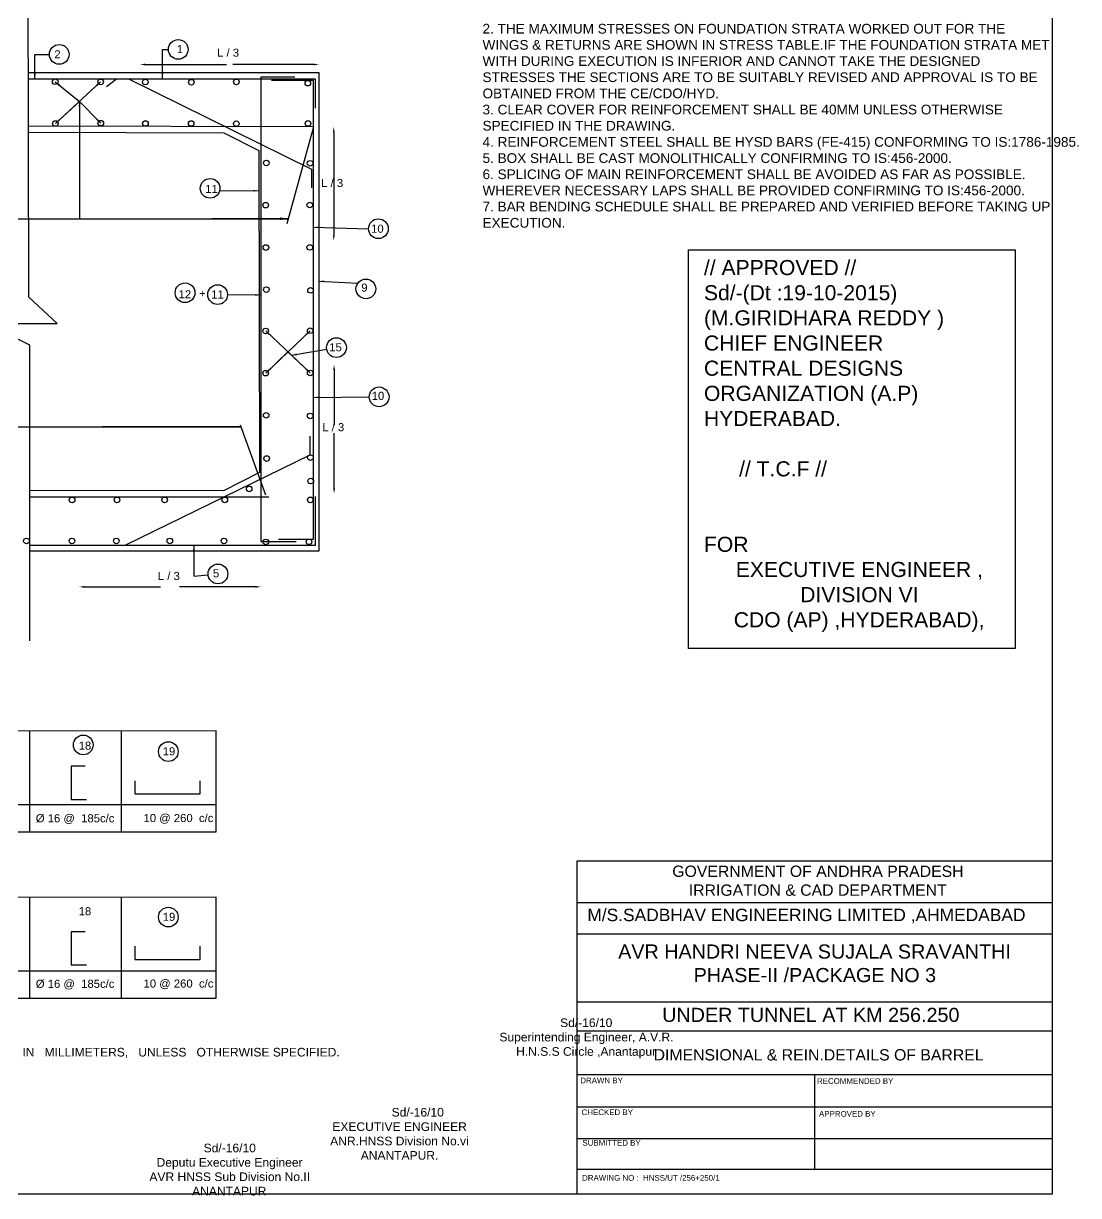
# Model space of a CAD drawing. Header units: inches. Extents: x 33096 to 37838, y -119 to 3188.
# Drawn here: x 35880 to 37838, y -119 to 2056 of the extents above; entities that cross this region are included whole.
import ezdxf

# ---------------------------------------------------------------- set-up
doc = ezdxf.new("R2010")
doc.units = ezdxf.units.IN
doc.header["$MEASUREMENT"] = 0
doc.layers.add('DIMENSIONS', color=255, linetype='Continuous')
doc.layers.add('TEXT', color=1, linetype='Continuous')
doc.styles.get("Standard").update_dxf_attribs({"font": 'arial.ttf', "height": 15})
doc.dimstyles.get("Standard").update_dxf_attribs({"dimtxt": 15, "dimasz": 10, "dimexe": 0.18, "dimexo": 0.0625, "dimgap": 0.09, "dimtad": 0, "dimtih": 1, "dimtoh": 1, "dimdec": 4, "dimzin": 0, "dimdsep": 46, "dimtxsty": 'Standard', "dimcen": 0.09, "dimse1": 1, "dimse2": 1, "dimadec": 0, "dimazin": 0, "dimtfac": 1, "dimtdec": 4, "dimtofl": 0, "dimtmove": 0, "dimatfit": 3, "dimfxl": 1, "dimtolj": 1, "dimtzin": 0, "dimarcsym": 0})

# ---------------------------------------------------------------- blocks, each defined once
blk = doc.blocks.new('*D82')
at = {"layer": 'Defpoints', "color": 0, "transparency": 16777216}
for p in [(36096.7, 1981.1), (36428.9, 1981.1), (36428.9, 1979.4)]:
    blk.add_point(p, dxfattribs=at)
at = {"layer": 'DIMENSIONS', "color": 0, "lineweight": -2, "transparency": 16777216}
for p, q in [((36106.7, 1979.4), (36256.9, 1979.4)), ((36418.9, 1979.4), (36268.7, 1979.4))]:
    blk.add_line(p, q, dxfattribs=at)
at = {"layer": 'DIMENSIONS', "color": 0, "transparency": 16777216}
for points in [[(36106.7, 1981), (36106.7, 1977.7), (36096.7, 1979.4)], [(36418.9, 1981), (36418.9, 1977.7), (36428.9, 1979.4)]]:
    blk.add_solid(points, dxfattribs=at)
at = {"layer": 'DIMENSIONS', "color": 0, "transparency": 16777216, "insert": (36262.8, 1979.4), "char_height": 15, "attachment_point": 5}
blk.add_mtext('\\A1;  ', dxfattribs=at)
blk = doc.blocks.new('*D86')
at = {"layer": 'Defpoints', "color": 0, "transparency": 16777216}
for p in [(36418.7, 1863.8), (36428.1, 1652.6), (36456, 1652.6)]:
    blk.add_point(p, dxfattribs=at)
at = {"layer": 'DIMENSIONS', "color": 0, "lineweight": -2, "transparency": 16777216}
blk.add_line((36456, 1853.8), (36456, 1662.6), dxfattribs=at)
at = {"layer": 'DIMENSIONS', "color": 0, "transparency": 16777216}
for points in [[(36454.4, 1853.8), (36457.7, 1853.8), (36456, 1863.8)], [(36454.4, 1662.6), (36457.7, 1662.6), (36456, 1652.6)]]:
    blk.add_solid(points, dxfattribs=at)
blk = doc.blocks.new('*D87')
at = {"layer": 'Defpoints', "color": 0, "transparency": 16777216}
for p in [(36454.8, 1422.4), (36454.8, 1183.2), (36456.6, 1183.2)]:
    blk.add_point(p, dxfattribs=at)
at = {"layer": 'DIMENSIONS', "color": 0, "lineweight": -2, "transparency": 16777216}
for p, q in [((36456.6, 1412.4), (36456.6, 1310.4)), ((36456.6, 1193.2), (36456.6, 1295.2))]:
    blk.add_line(p, q, dxfattribs=at)
at = {"layer": 'DIMENSIONS', "color": 0, "transparency": 16777216}
for points in [[(36454.9, 1412.4), (36458.3, 1412.4), (36456.6, 1422.4)], [(36454.9, 1193.2), (36458.3, 1193.2), (36456.6, 1183.2)]]:
    blk.add_solid(points, dxfattribs=at)
at = {"layer": 'DIMENSIONS', "color": 0, "transparency": 16777216, "insert": (36456.6, 1302.8), "char_height": 15, "attachment_point": 5}
blk.add_mtext('\\A1;      ', dxfattribs=at)
blk = doc.blocks.new('*D88')
at = {"layer": 'Defpoints', "color": 0, "transparency": 16777216}
for p in [(35983.7, 1012), (36320.8, 1012), (36320.8, 1010.3)]:
    blk.add_point(p, dxfattribs=at)
at = {"layer": 'DIMENSIONS', "color": 0, "lineweight": -2, "transparency": 16777216}
for p, q in [((35993.7, 1010.3), (36134.7, 1010.3)), ((36310.8, 1010.3), (36169.8, 1010.3))]:
    blk.add_line(p, q, dxfattribs=at)
at = {"layer": 'DIMENSIONS', "color": 0, "transparency": 16777216}
for points in [[(35993.7, 1011.9), (35993.7, 1008.6), (35983.7, 1010.3)], [(36310.8, 1011.9), (36310.8, 1008.6), (36320.8, 1010.3)]]:
    blk.add_solid(points, dxfattribs=at)
at = {"layer": 'DIMENSIONS', "color": 0, "transparency": 16777216, "insert": (36152.3, 1010.3), "char_height": 15, "attachment_point": 5}
blk.add_mtext('\\A1;      ', dxfattribs=at)

msp = doc.modelspace()

# ---------------------------------------------------------------- linework, layer by layer
at = {"color": 0}
for points in [[(35892.41472, 909.9011), (35892.41472, 1458.68879), (35810.24952, 1498.67191), (35942.78274, 1498.67191), (35890.61097, 1547.81876), (35889.33019, 2140.45863)], [(35889.71099, 1964.25793), (36428.09638, 1964.25793), (36428.09638, 1076.67031), (35892.41472, 1076.67031)], [(35889.73519, 1953.0585), (36421.64005, 1952.97715), (36421.64005, 1898.17163)], [(36034.30458, 1938.84691), (36052.92975, 1953.03355)], [(36074.93197, 1953.03018), (36414.73474, 1784.92023), (36414.73474, 1750.66978)], [(36383.55085, 1955.68749), (36320.51176, 1955.68749), (36320.51176, 1094.37627), (36386.14799, 1094.37627)], [(36353.60934, 1098.99857), (36418.68662, 1098.99857), (36418.68662, 1949.43154), (36340.73401, 1949.43154)], [(36418.68662, 1863.76038), (35889.92536, 1865.06393)], [(35889.94966, 1853.81716), (36252.12171, 1852.85616), (36317.05178, 1819.71247), (36318.07658, 1222.21104)], [(36418.68662, 1863.76038), (36368.8656, 1683.65373)], [(36330.23103, 1180.64332), (36282.69512, 1310.44952)], [(36068.98392, 1087.57165), (36412.46801, 1255.17582), (36412.46801, 1289.63519)], [(36318.07658, 1222.21104), (36251.72356, 1188.43649), (35892.41472, 1188.89391)], [(35892.41472, 1087.57165), (36422.32938, 1087.57165), (36422.32938, 1177.75458)], [(35892.41472, 1177.20566), (36335.51292, 1177.17294)], [(33259.92661, 742.34017), (33259.92661, 606.38712), (33259.92661, 555.81413), (36237.88673, 555.81413), (36237.88673, 743.26175), (33259.92661, 742.34017), (33259.92661, 606.38712), (36237.88673, 606.38712)], [(35891.42703, 742.39567), (35891.42703, 555.81413)], [(36061.45924, 742.39567), (36061.45924, 555.81413)], [(35994.6734, 677.5082), (35968.71975, 677.5082), (35968.71975, 615.90337), (35997.46412, 615.90337)], [(36087.23483, 650.45981), (36087.23483, 626.26256), (36208.45935, 626.26256), (36208.45935, 650.42727)], [(33259.92661, 433.60486), (33259.92661, 297.65181), (33259.92661, 247.07882), (36237.88673, 247.07882), (36237.88673, 434.52645), (33259.92661, 433.60486), (33259.92661, 297.65181), (36237.88673, 297.65181)], [(35891.42703, 433.66036), (35891.42703, 247.07882)], [(36061.45924, 433.66036), (36061.45924, 247.07882)], [(35994.6734, 370.4226), (35968.71975, 370.4226), (35968.71975, 308.81777), (35997.46412, 308.81777)], [(36087.23483, 343.37421), (36087.23483, 319.17696), (36208.45935, 319.17696), (36208.45935, 343.34168)]]:
    msp.add_lwpolyline(points, dxfattribs=at)
for centre, radius in [((36167.43283, 2007.28761), 18.27525), ((35946.70714, 1998.14845), 18.27525), ((35939.30987, 1947.42277), 5.20047), ((36023.5102, 1947.10887), 5.20047), ((36106.34838, 1946.80316), 5.20047), ((36191.80542, 1946.48926), 5.20047), ((36275.37739, 1947.11706), 5.20047), ((36407.95026, 1944.78909), 5.20047), ((35939.62405, 1869.88818), 5.20047), ((36023.82438, 1870.51599), 5.20047), ((36106.66256, 1869.89638), 5.20047), ((36191.49124, 1869.89638), 5.20047), ((36275.12725, 1869.60968), 5.20047), ((36408.33661, 1869.92884), 5.20047), ((36331.05572, 1796.72975), 5.20047), ((36412.1746, 1796.1115), 5.20047), ((36226.635, 1749.62639), 18.27525), ((36329.78111, 1718.42348), 5.20047), ((36411.55506, 1718.73675), 5.20047), ((36538.89937, 1674.71114), 18.27525), ((36330.10308, 1639.76764), 5.20047), ((36411.55886, 1640.10544), 5.20047), ((36180.127, 1555.8198), 18.27525), ((36240.59163, 1552.42138), 18.27525), ((36331.06142, 1561.75505), 5.20047), ((36515.53804, 1563.07003), 18.27525), ((36412.83685, 1560.23519), 5.20047), ((36329.78405, 1485.0402), 5.20047), ((36412.19794, 1485.43976), 5.20047), ((36461.07328, 1454.12807), 18.27525), ((36329.78426, 1406.68344), 5.20047), ((36412.20889, 1407.10603), 5.20047), ((36540.23114, 1362.79084), 18.27525), ((36330.56363, 1328.4683), 5.20047), ((36412.24482, 1327.3454), 5.20047), ((36331.39956, 1248.28252), 5.20047), ((36412.76693, 1250.08937), 5.20047), ((36299.07345, 1192.01218), 5.20047), ((36413.33264, 1206.56694), 5.20047), ((35970.57469, 1171.60159), 5.20047), ((36053.88661, 1171.60159), 5.20047), ((36142.19726, 1171.60159), 5.20047), ((36253.81594, 1171.60159), 5.20047), ((36412.50863, 1171.60159), 5.20047), ((35885.93463, 1095.39211), 5.20047), ((35970.30159, 1095.39211), 5.20047), ((36052.54889, 1095.39211), 5.20047), ((36151.95518, 1095.39211), 5.20047), ((36252.26895, 1095.39211), 5.20047), ((36329.88203, 1093.61018), 5.20047), ((36409.9267, 1093.81855), 5.20047), ((36241.22616, 1034.19391), 18.27525), ((35991.1932, 716.95989), 18.27525), ((36149.14704, 704.5675), 18.27525), ((36149.14704, 397.48191), 18.27525)]:
    msp.add_circle(centre, radius, dxfattribs=at)
at = {"layer": 'DIMENSIONS', "color": 0}
for points in [[(37788.66838, -116.19915), (33096.08098, -116.19915), (33096.08098, 3187.8024), (37788.66838, 3187.8024)], [(37113.9605, 1635.6121), (37719.94013, 1635.6121), (37719.94013, 895.89187), (37113.9605, 895.89187)], [(36907.65467, 502.01224), (37788.66838, 502.01224), (37788.66838, -116.19915), (36907.65467, -116.19915)]]:
    msp.add_lwpolyline(points, close=True, dxfattribs=at)
for points in [[(36907.65467, 424.7622), (37788.66838, 424.7622)], [(36907.65467, 366.46698), (37788.66838, 366.46698)], [(36907.65467, 240.16066), (37788.66838, 240.16066)], [(36907.65467, 186.28174), (37788.66838, 186.28174)], [(36907.65467, 105.45766), (37788.66838, 105.45766)], [(37348.16152, -70.31127), (37348.16152, 105.45766)], [(36907.65467, 45.39592), (37788.66838, 45.39592)], [(36907.65467, -12.89931), (37788.66838, -12.89931)], [(36907.65467, -70.31127), (37788.66838, -70.31127)]]:
    msp.add_lwpolyline(points, dxfattribs=at)

# ---------------------------------------------------------------- texts
for s, height, p in [('DRAWN BY ', 10.486288, (36913.35665, 89.29123)), ('RECOMMENDED BY', 10.4862881, (37352.53295, 88.21596)), ('CHECKED BY ', 10.4862881, (36915.75983, 30.22927)), ('APPROVED BY ', 10.4862881, (37356.30504, 27.38161)), ('SUBMITTED BY ', 10.4862881, (36917.20174, -26.4318)), ('DRAWING NO :  HNSS/UT /256+250/1', 10.4862881, (36916.71637, -91.4681))]:
    msp.add_text(s, height=height, dxfattribs=at).set_placement(p)
at = {"layer": 'DIMENSIONS', "color": 0, "attachment_point": 1}
for s, insert, char_height, width in [('1. ALL DIMENSIONS ARE IN MILLIMETERS AND THE LEVELS ARE IN METRES.FOLLOW FIGURED DIMENSIONS AND DO NOT SCALE THE DRAWING. ALL DIAMETERS AND SPACING OF BARS ARE IN MILLIMETERS. \\P2. THE MAXIMUM STRESSES ON FOUNDATION STRATA WORKED OUT FOR THE WINGS & RETURNS ARE SHOWN IN STRESS TABLE.IF THE FOUNDATION STRATA MET WITH DURING EXECUTION IS INFERIOR AND CANNOT TAKE THE DESIGNED STRESSES THE SECTIONS ARE TO BE SUITABLY REVISED AND APPROVAL IS TO BE OBTAINED FROM THE CE/CDO/HYD. \\P3. CLEAR COVER FOR REINFORCEMENT SHALL BE 40MM UNLESS OTHERWISE SPECIFIED IN THE DRAWING. \\P4. REINFORCEMENT STEEL SHALL BE HYSD BARS (FE-415) CONFORMING TO IS:1786-1985. \\P5. BOX SHALL BE CAST MONOLITHICALLY CONFIRMING TO IS:456-2000. \\P6. SPLICING OF MAIN REINFORCEMENT SHALL BE AVOIDED AS FAR AS POSSIBLE. WHEREVER NECESSARY LAPS SHALL BE PROVIDED CONFIRMING TO IS:456-2000. \\P7. BAR BENDING SCHEDULE SHALL BE PREPARED AND VERIFIED BEFORE TAKING UP EXECUTION. ', (36732.03033, 2144.81421), 18, 1054.1007923), ('// APPROVED // \\PSd/-(Dt :19-10-2015) \\P(M.GIRIDHARA REDDY ) \\PCHIEF ENGINEER  \\PCENTRAL DESIGNS ORGANIZATION (A.P) HYDERABAD.\\P\\P      // T.C.F //  \\P\\P\\PFOR \\P\\pi59.041;EXECUTIVE ENGINEER , \\P\\pi178.57;DIVISION VI \\P\\pi55.231;CDO (AP) ,HYDERABAD),', (37142.79405, 1616.64176), 28, 570.1316075), ('\\pi0.88454;GOVERNMENT OF ANDHRA PRADESH  \\P\\pi31.521;IRRIGATION & CAD DEPARTMENT ', (37083.1226, 493.10439), 20.9725762, 538.3007953), ('M/S.SADBHAV ENGINEERING LIMITED ,AHMEDABAD', (36926.4151, 413.13691), 23.0698338, 962.4839764), ('\\pi76.52;AVR HANDRI NEEVA SUJALA SRAVANTHI  \\P\\pi216.51;PHASE-II /PACKAGE NO 3', (36907.14652, 346.82198), 26.2157202, 878.3181034), ('UNDER TUNNEL AT KM 256.250 ', (37065.26661, 229.27774), 26.2157202, 878.3181034), ('\\pi115.49;Sd/-16/10\\P\\pi2.8589;Superintending Engineer, A.V.R. \\P\\pi33.844;H.N.S.S Circle ,Anantapur ', (36760.46073, 209.61), 16, 325.8378228), ('DIMENSIONAL & REIN.DETAILS OF BARREL ', (37049.37335, 152.54335), 20.9725762, 747.3028888), ('\\pi68.087;           Sd/-16/10\\P\\pi26.373;EXECUTIVE ENGINEER  \\P\\pi22.378;ANR.HNSS Division No.vi \\P\\pi79.11;ANANTAPUR.', (36426.96769, 43.49203), 16, 300.3422303), ('\\pi100.27;Sd/-16/10\\P\\pi12.966;Deputu Executive Engineer \\P\\pi-0.36563;AVR HNSS Sub Division No.II \\P\\pi78.909;ANANTAPUR ', (36114.34749, -22.7955), 16, 295.3887963)]:
    msp.add_mtext(s, dxfattribs=dict(at, insert=insert, char_height=char_height, width=width))
at = {"layer": 'TEXT', "color": 0}
for s, height, p in [('2', 15, (35937.65562, 1990.81473)), ('1', 15, (36164.74007, 2000.4132)), ('L / 3', 15, (36239.59195, 1993.84583)), ('L / 3', 15, (36432.6198, 1752.08469)), ('11', 15, (36217.59798, 1741.10275)), ('10', 15, (36525.25801, 1667.26556)), ('9', 15, (36507.0266, 1558.00133)), ('12', 15, (36168.1353, 1545.55524)), ('+', 15, (36205.94158, 1547.30354)), ('11', 15, (36228.69537, 1545.20557)), ('15', 15, (36447.64248, 1447.15937)), ('10', 15, (36526.42367, 1357.16377)), ('L / 3', 15, (36434.68907, 1298.98584)), ('L / 3', 15, (36129.67421, 1022.97327)), ('5', 15, (36231.76954, 1027.93856)), ('18', 15, (35982.77894, 708.16556)), ('19', 15, (36138.68871, 697.74169)), ('Ø 16 @  185c/c', 15, (35903.24453, 573.42467)), ('10 @ 260  c/c', 15, (36103.10091, 573.88573)), ('18', 15, (35982.77894, 401.07997)), ('19', 15, (36138.68871, 390.65609)), ('Ø 16 @  185c/c', 15, (35903.24453, 266.33908)), ('10 @ 260  c/c', 15, (36103.10091, 266.80014)), ('1.   ALL   DIMENSIONS      ARE   IN   MILLIMETERS,   UNLESS   OTHERWISE SPECIFIED.', 16, (35539.4043, 138.95496))]:
    msp.add_text(s, height=height, dxfattribs=at).set_placement(p)

# ---------------------------------------------------------------- dimensions: what is measured, and where the dimension line sits
at = {"layer": 'DIMENSIONS', "color": 0}
for base, p1, p2, text, picture, middle in [((36428.94027, 1979.35322), (36096.66527, 1981.1284), (36428.94027, 1981.1284), '  ', '*D82', (36262.80277, 1979.35322)), ((36320.83659, 1010.2567), (35983.74951, 1011.99037), (36320.83659, 1011.99037), '      ', '*D88', (36152.29305, 1010.2567))]:
    dim = msp.add_linear_dim(base=base, p1=p1, p2=p2, text=text, dimstyle='Standard', dxfattribs=at)
    dim.commit()
    dim.dimension.update_dxf_attribs({"geometry": picture, "text_midpoint": middle})
for base, p1, p2, text, picture, middle in [((36456.01683, 1652.59793), (36418.68662, 1863.76038), (36428.09638, 1652.59793), ' ', '*D86', (36456.01683, 1758.17915)), ((36456.58765, 1183.18647), (36454.82057, 1422.39756), (36454.82057, 1183.18647), '      ', '*D87', (36456.58765, 1302.79201))]:
    dim = msp.add_linear_dim(base=base, p1=p1, p2=p2, angle=90, text=text, dimstyle='Standard', dxfattribs=at)
    dim.commit()
    dim.dimension.update_dxf_attribs({"geometry": picture, "text_midpoint": middle})

# ---------------------------------------------------------------- leaders
at = {"color": 0}
for points, override in [([(35939.30987, 1947.42277), (35984.23785, 1910.95704)], {"dimgap": 0.09, "dimtad": 0}), ([(36023.5102, 1947.10887), (35939.62405, 1869.88818)], {"dimgap": 0.09, "dimtad": 0}), ([(35939.62405, 1869.88818), (35984.23785, 1910.95704)], {"dimgap": 0.09, "dimtad": 0}), ([(36023.82438, 1870.51599), (35984.23785, 1910.95704)], {"dimgap": 0.09, "dimtad": 0}), ([(35059.38011, 1693.24892), (36371.51982, 1693.24892)], {"dimasz": 15, "dimgap": 0.09, "dimtad": 0}), ([(36371.51982, 1693.24892), (36230.13018, 1693.24892)], {"dimasz": 15, "dimgap": 0.09, "dimtad": 0}), ([(36329.78405, 1485.0402), (36412.20889, 1407.10603)], {"dimgap": 0.09, "dimtad": 0}), ([(36412.19794, 1485.43976), (36329.78426, 1406.68344)], {"dimgap": 0.09, "dimtad": 0}), ([(36329.78426, 1406.68344), (36370.9911, 1446.0616)], {"dimgap": 0.09, "dimtad": 0}), ([(36412.20889, 1407.10603), (36370.99647, 1446.07312)], {"dimgap": 0.09, "dimtad": 0}), ([(34939.53467, 1307.31679), (36283.84235, 1307.31679)], {"dimgap": 0.09, "dimtad": 0}), ([(36283.84235, 1307.31679), (36026.29556, 1307.31679)], {"dimgap": 0.09, "dimtad": 0})]:
    msp.add_leader(points, dimstyle='Standard', override=override, dxfattribs=at)
at = {"layer": 'DIMENSIONS', "color": 0}
for points in [[(36138.14714, 1953.02051), (36138.14714, 2007.28761), (36149.15758, 2007.28761)], [(35901.66049, 1953.05668), (35901.66049, 1997.70805), (35928.43189, 1998.14845)], [(35984.23785, 1910.95704), (35984.23785, 1693.24892)], [(36317.1796, 1745.18546), (36244.17109, 1744.48145)], [(36418.68662, 1677.48973), (36520.62411, 1674.71114)], [(36428.09638, 1577.45529), (36500.53576, 1573.50633)], [(36320.51176, 1551.67437), (36258.86608, 1552.25057)], [(36377.54718, 1439.87931), (36443.05827, 1451.05488)], [(36418.68662, 1361.78555), (36521.95652, 1362.63969)], [(36196.3706, 1087.57165), (36196.3706, 1029.87919), (36223.03487, 1032.44407)]]:
    msp.add_leader(points, dimstyle='Standard', override={"dimgap": 0.09, "dimtad": 0}, dxfattribs=at)

doc.saveas('drawing.dxf')
